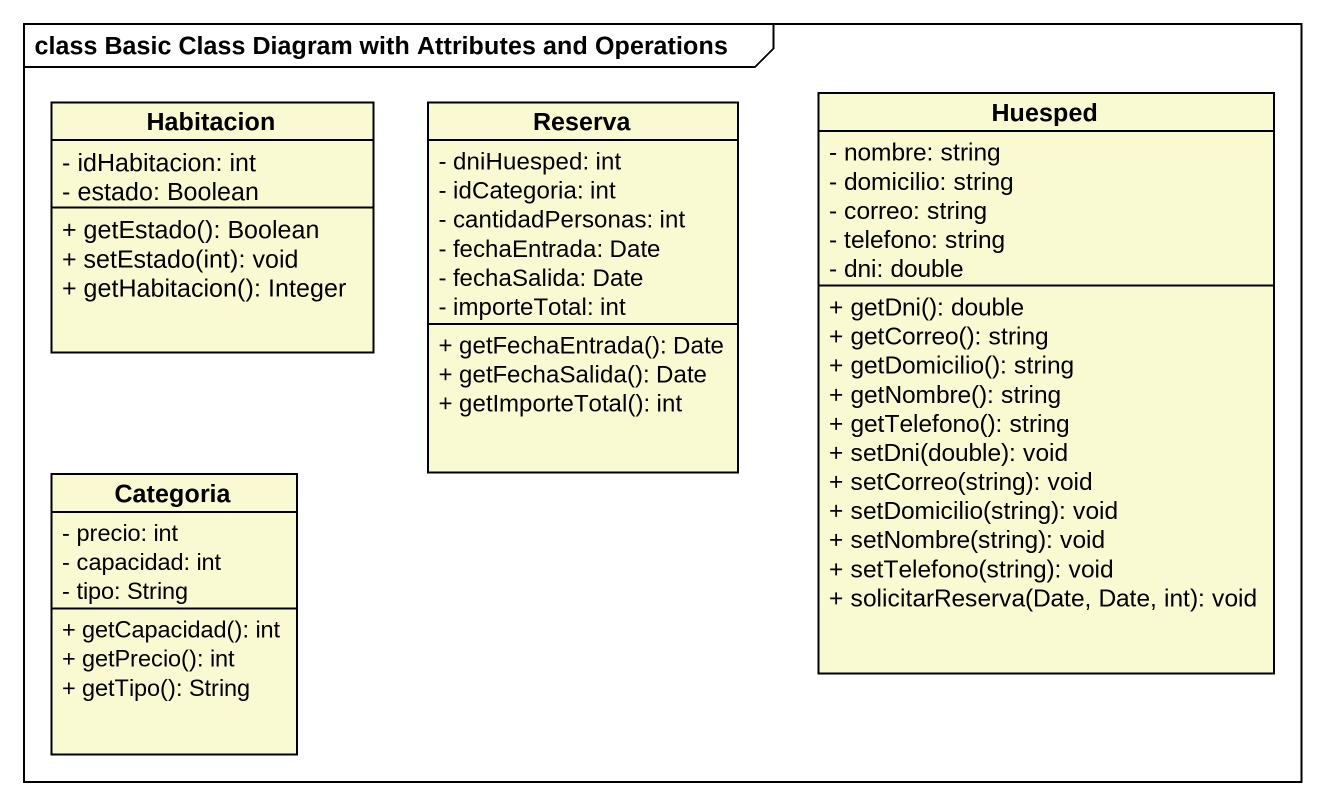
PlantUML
@startuml
mainframe class Basic Class Diagram with Attributes and Operations
hide circle
hide empty members
skinparam classAttributeIconSize 0
class Habitacion #FAFAD2 {
  - idHabitacion: int
  - estado: Boolean
  + getEstado(): Boolean
  + setEstado(int): void
  + getHabitacion(): Integer
}
class Reserva #FAFAD2 {
  - dniHuesped: int
  - idCategoria: int
  - cantidadPersonas: int
  - fechaEntrada: Date
  - fechaSalida: Date
  - importeTotal: int
  + getFechaEntrada(): Date
  + getFechaSalida(): Date
  + getImporteTotal(): int
}
class Huesped #FAFAD2 {
  - nombre: string
  - domicilio: string
  - correo: string
  - telefono: string
  - dni: double
  + getDni(): double
  + getCorreo(): string
  + getDomicilio(): string
  + getNombre(): string
  + getTelefono(): string
  + setDni(double): void
  + setCorreo(string): void
  + setDomicilio(string): void
  + setNombre(string): void
  + setTelefono(string): void
  + solicitarReserva(Date, Date, int): void
}
class Categoria #FAFAD2 {
  - precio: int
  - capacidad: int
  - tipo: String
  + getCapacidad(): int
  + getPrecio(): int
  + getTipo(): String
}
@enduml
